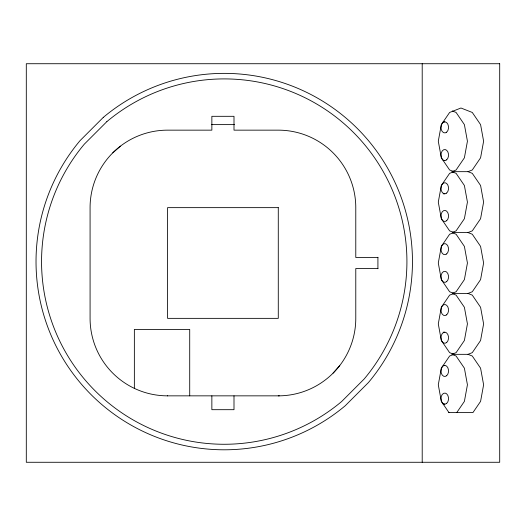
<?xml version="1.0" encoding="UTF-8"?>
<svg xmlns="http://www.w3.org/2000/svg" width="526" height="526" viewBox="0 0 526 526"><rect width="100%" height="100%" fill="white"/><g stroke="black" fill="none" stroke-linecap="round" stroke-linejoin="round"><path stroke-width="0.79" d="M456.732 412.608L464.392 401.384L467.43 384.782L464.392 368.174L456.095 356.017L452.524 354.616M333.083 373.151L339.763 365.531M112.774 152.849L120.401 146.162M452.524 171.384L456.095 169.983L464.392 157.826L467.43 141.218L464.392 124.616L456.095 112.459L452.321 110.973M452.288 171.667L468.002 171.667L472.282 169.983L480.58 157.826L483.611 141.218L480.58 124.616L472.282 112.459L460.954 108.008L449.618 112.459L441.327 124.616L438.289 141.218L441.327 157.826L449.618 169.983L453.905 171.667L449.618 173.35L441.327 185.507L438.289 202.109L441.327 218.717L449.618 230.875L453.905 232.558L449.618 234.234L441.327 246.392L438.289 263L441.327 279.608L449.618 291.766L453.905 293.442L449.618 295.125L441.327 307.283L438.289 323.891L441.327 340.493L449.618 352.65L453.905 354.333L449.618 356.017L441.327 368.174L438.289 384.782L441.327 401.384L448.98 412.608M452.524 232.275L456.095 230.875L464.392 218.717L467.43 202.109L464.392 185.507L456.095 173.35L451.814 171.667M452.288 232.558L468.002 232.558L472.282 230.875L480.58 218.717L483.611 202.109L480.58 185.507L472.282 173.35L468.002 171.667M452.524 293.166L456.095 291.766L464.392 279.608L467.43 263L464.392 246.392L456.095 234.234L452.524 232.834M452.288 293.442L468.002 293.442L472.282 291.766L480.58 279.608L483.611 263L480.58 246.392L472.282 234.234L468.002 232.558M451.814 354.333L456.095 352.65L464.392 340.493L467.43 323.891L464.392 307.283L456.095 295.125L452.524 293.725M452.288 354.333L468.002 354.333L472.282 352.65L480.58 340.493L483.611 323.891L480.58 307.283L472.282 295.125L468.002 293.442M443.148 121.848L444.766 121.848M211.465 124.616L234.465 124.616M443.148 160.594L444.766 160.594M443.148 193.805L444.766 193.805M377.918 257.464L355.78 257.464L355.78 207.645A77.493 77.493 0 0 0 278.28 130.152L233.998 130.152L233.998 116.312L211.86 116.312L211.86 130.152L167.577 130.152A77.493 77.493 0 0 0 90.078 207.645L90.078 318.355A77.493 77.493 0 0 0 167.577 395.848M377.918 268.536L355.78 268.536L355.78 318.355A77.493 77.493 0 0 1 278.28 395.848M443.148 332.195L444.766 332.195M443.148 365.406L444.766 365.406M167.36 395.848L279.326 395.848M443.148 404.152L444.766 404.152M448.757 412.608L472.92 412.608L480.58 401.384L483.611 384.782L480.58 368.174L472.282 356.017L468.002 354.333M422.207 63.725L422.207 462.275M377.918 257.26L377.918 268.74M233.998 395.848L233.998 409.688L211.86 409.688L211.86 395.848M189.715 395.848L189.715 329.427L134.36 329.427L134.36 388.471M103.274 117.403L80.077 140.6A188.203 188.203 0 0 0 345.227 405.75L368.424 382.553A188.203 188.203 0 0 0 357.332 128.495A188.203 188.203 0 0 0 103.274 117.403M106.837 121.644L84.318 144.157A182.667 182.667 0 0 0 341.67 401.509L364.183 378.99A182.667 182.667 0 0 0 353.419 132.407A182.667 182.667 0 0 0 106.837 121.644M499.7 63.725L26.3 63.725L26.3 462.275L499.7 462.275L499.7 63.725M278.28 207.645L167.577 207.645L167.577 318.355L278.28 318.355L278.28 207.645M446.653 220.742A5.536 3.774 -90 0 0 446.653 211.156A5.536 3.774 -90 0 0 440.985 215.949A5.536 3.774 -90 0 0 446.653 220.742M446.653 253.953A5.536 3.774 -90 0 0 446.653 244.366A5.536 3.774 -90 0 0 440.985 249.16A5.536 3.774 -90 0 0 446.653 253.953M446.653 314.844A5.536 3.774 -90 0 0 446.653 305.258A5.536 3.774 -90 0 0 440.985 310.051A5.536 3.774 -90 0 0 446.653 314.844M446.653 342.525A5.536 3.774 -90 0 0 446.653 332.932A5.536 3.774 -90 0 0 440.985 337.725A5.536 3.774 -90 0 0 446.653 342.525M446.653 375.735A5.536 3.774 -90 0 0 446.653 366.149A5.536 3.774 -90 0 0 440.985 370.942A5.536 3.774 -90 0 0 446.653 375.735M446.653 403.409A5.536 3.774 -90 0 0 446.653 393.823A5.536 3.774 -90 0 0 440.985 398.616A5.536 3.774 -90 0 0 446.653 403.409M446.653 281.634A5.536 3.774 -90 0 0 446.653 272.047A5.536 3.774 -90 0 0 440.985 276.84A5.536 3.774 -90 0 0 446.653 281.634M446.653 159.851A5.536 3.774 -90 0 0 446.653 150.265A5.536 3.774 -90 0 0 440.985 155.058A5.536 3.774 -90 0 0 446.653 159.851M446.653 132.177A5.536 3.774 -90 0 0 446.653 122.591A5.536 3.774 -90 0 0 440.985 127.384A5.536 3.774 -90 0 0 446.653 132.177M446.653 193.068A5.536 3.774 -90 0 0 446.653 183.475A5.536 3.774 -90 0 0 440.985 188.275A5.536 3.774 -90 0 0 446.653 193.068"/></g></svg>
